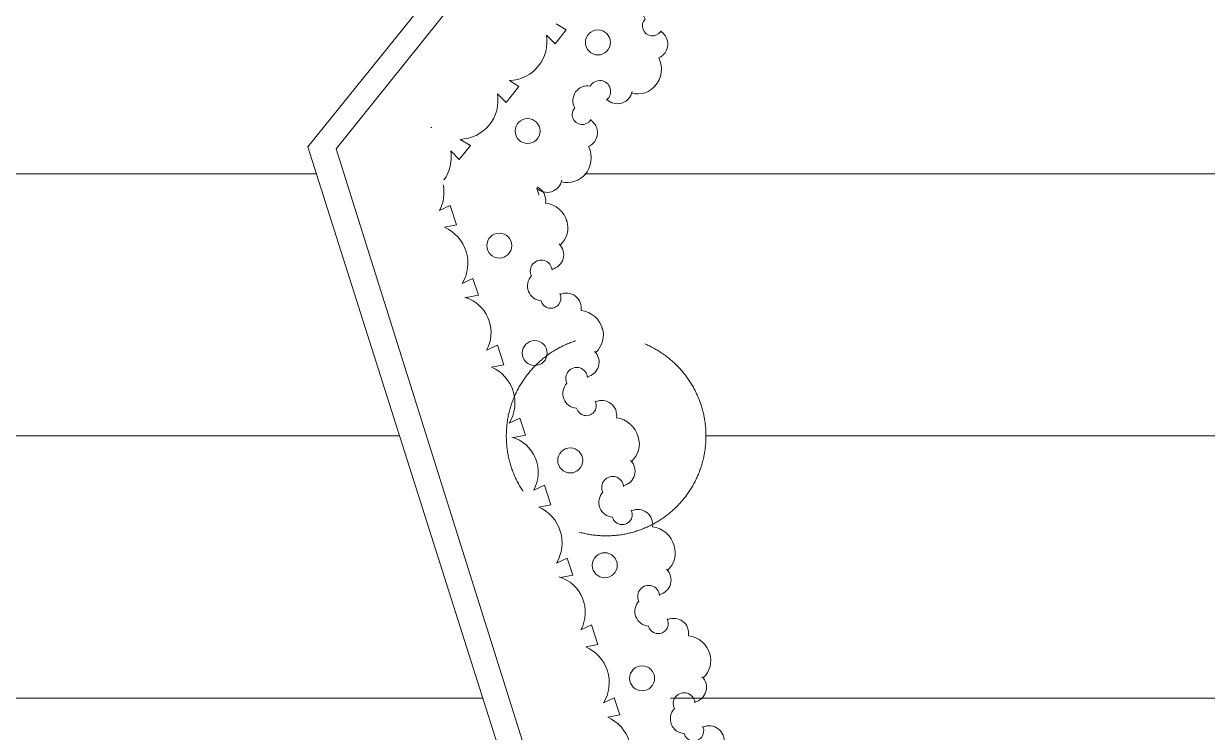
# Model space of a CAD drawing. Header units: millimetres. Extents: x 2399 to 111977, y 1313 to 59551.
# Drawn here: x 13349 to 15164, y 38151 to 39237 of the extents above; entities that cross this region are included whole.
import ezdxf

# ---------------------------------------------------------------- set-up
doc = ezdxf.new("R2010")
doc.units = ezdxf.units.MM
doc.linetypes.add('Невидимая', pattern=[391.222223, 282.222223, -109])
doc.layers.add('main line', color=7, linetype='Continuous', lineweight=13)

msp = doc.modelspace()

# ---------------------------------------------------------------- linework, layer by layer
at = {"layer": 'main line', "color": 7, "linetype": 'Continuous', "lineweight": 13}
for p, q in [((15551.7754, 41248.5074), (13784.5939, 39048.0426)), ((15538.3603, 41174.8271), (13827.993, 39045.1065)), ((14180.5322, 39227.4174), (14165.1211, 39236.9491)), ((14150.375, 39219.5539), (14163.5865, 39206.0097)), ((14163.5865, 39206.0097), (14180.5322, 39227.4174)), ((14088.4748, 39115.8923), (14108.2622, 39140.5295)), ((14108.2622, 39140.5295), (14093.6588, 39149.7558)), ((14075.2633, 39129.4365), (14088.4748, 39115.8923)), ((14016.7835, 39028.6913), (14033.7292, 39050.0991)), ((14016.7835, 39028.6913), (14033.7292, 39050.0991)), ((14033.7292, 39050.0991), (14018.3181, 39059.6307)), ((14033.7292, 39050.0991), (14018.3181, 39059.6307)), ((13784.5939, 39048.0426), (14136.965, 37937.7759)), ((13827.9449, 39045.0913), (14184.2254, 37912.9798)), ((14003.572, 39042.2355), (14016.7835, 39028.6913)), ((14003.572, 39042.2355), (14016.7835, 39028.6913)), ((13270.3271, 39006.9339), (13797.6407, 39006.9339)), ((14208.9924, 39006.9339), (16880.048, 39006.9339)), ((14136.1614, 38983.5655), (14135.8102, 38984.7638)), ((14138.7178, 38974.8423), (14135.8102, 38984.7638)), ((14002.9233, 38958.4567), (13986.493, 38950.8147)), ((14012.6413, 38928.3886), (14002.9233, 38958.4567)), ((13994.0663, 38924.7888), (14012.6413, 38928.3886)), ((14037.5474, 38846.5014), (14021.1171, 38838.8594)), ((14046.1278, 38820.5818), (14037.5474, 38846.5014)), ((14027.5528, 38816.9819), (14046.1278, 38820.5818)), ((14075.1562, 38744.0678), (14058.726, 38736.4258)), ((14084.8743, 38713.9997), (14075.1562, 38744.0678)), ((14066.2993, 38710.3999), (14084.8743, 38713.9997)), ((14109.7804, 38632.1125), (14093.3501, 38624.4705)), ((14109.7804, 38632.1125), (14118.3607, 38606.1929)), ((13270.3271, 38604.9569), (13925.2183, 38604.9569)), ((14099.7858, 38602.593), (14118.3607, 38606.1929)), ((14394.9321, 38604.9569), (16695.6333, 38604.9569)), ((14147.3892, 38529.6789), (14130.959, 38522.0369)), ((14157.1072, 38499.6108), (14147.3892, 38529.6789)), ((14138.5323, 38496.011), (14157.1072, 38499.6108)), ((14182.0133, 38417.7236), (14165.5831, 38410.0816)), ((14190.5937, 38391.804), (14182.0133, 38417.7236)), ((14172.0188, 38388.2041), (14190.5937, 38391.804)), ((14219.6222, 38315.29), (14203.1919, 38307.648)), ((14229.3402, 38285.2219), (14219.6222, 38315.29)), ((14210.7653, 38281.6221), (14229.3402, 38285.2219)), ((13270.3271, 38202.9799), (14052.7958, 38202.9799)), ((14254.2463, 38203.3347), (14237.816, 38195.6927)), ((14262.8267, 38177.4151), (14254.2463, 38203.3347)), ((14340.642, 38202.9799), (16701.764, 38202.9799)), ((14244.2517, 38173.8152), (14262.8267, 38177.4151))]:
    msp.add_line(p, q, dxfattribs=at)
at = {"layer": 'main line', "color": 7, "linetype": 'Continuous', "lineweight": 13, "flags": 128}
for points in [[(14350.0924, 39255.8228, 1.219803903), (14325.3707, 39277.2468, 0.63216014), (14301.4883, 39243.905, 1.067465283), (14325.6786, 39225.0272, -0.60309642), (14322.7748, 39184.7174)], [(14350.0924, 39255.8228, 1.219803903), (14325.3707, 39277.2468, 0.63216014), (14301.4883, 39243.905, 1.067465283), (14325.6786, 39225.0272, -0.60309642), (14322.7748, 39184.7174)], [(14350.0924, 39255.8228, 1.219803903), (14325.3707, 39277.2468, 0.63216014), (14301.4883, 39243.905, 1.067465283), (14325.6786, 39225.0272, -0.60309642), (14322.7748, 39184.7174)], [(14350.0924, 39255.8228, 1.219803903), (14325.3707, 39277.2468, 0.63216014), (14301.4883, 39243.905, 1.067465283), (14325.6786, 39225.0272, -0.60309642), (14322.7748, 39184.7174)], [(14350.0924, 39255.8228, 1.219803903), (14325.3707, 39277.2468, 0.63216014), (14301.4883, 39243.905, 1.067465283), (14325.6786, 39225.0272, -0.60309642), (14322.7748, 39184.7174)], [(14350.0924, 39255.8228, 1.219803903), (14325.3707, 39277.2468, 0.63216014), (14301.4883, 39243.905, 1.067465283), (14325.6786, 39225.0272, -0.60309642), (14322.7748, 39184.7174)], [(14326.4227, 39225.9658, -0.017938026), (14325.8861, 39224.8964)], [(14326.4227, 39225.9658, -0.017938026), (14325.8861, 39224.8964)], [(14326.4227, 39225.9658, -0.017938026), (14325.8861, 39224.8964)], [(14326.4227, 39225.9658, -0.017938026), (14325.8861, 39224.8964)], [(14326.4227, 39225.9658, -0.017938026), (14325.8861, 39224.8964)], [(14326.4227, 39225.9658, -0.017938026), (14325.8861, 39224.8964)], [(14316.7218, 39141.1158, 0.304535594), (14322.7748, 39184.7174)], [(14316.7218, 39141.1158, 0.304535594), (14322.7748, 39184.7174)], [(14316.7218, 39141.1158, 0.304535594), (14322.7748, 39184.7174)], [(14316.7218, 39141.1158, 0.304535594), (14322.7748, 39184.7174)], [(14316.7218, 39141.1158, 0.304535594), (14322.7748, 39184.7174)], [(14316.7218, 39141.1158, 0.304535594), (14322.7748, 39184.7174)], [(14242.363, 39119.9327, 1.219803903), (14217.6413, 39141.3568, 0.63216014), (14193.759, 39108.0149, 1.067465283), (14217.9493, 39089.1372, -0.60309642), (14215.0454, 39048.8274)], [(14242.363, 39119.9327, 1.219803903), (14217.6413, 39141.3568, 0.63216014), (14193.759, 39108.0149, 1.067465283), (14217.9493, 39089.1372, -0.60309642), (14215.0454, 39048.8274)], [(14242.363, 39119.9327, 1.219803903), (14217.6413, 39141.3568, 0.63216014), (14193.759, 39108.0149, 1.067465283), (14217.9493, 39089.1372, -0.60309642), (14215.0454, 39048.8274)], [(14242.363, 39119.9327, 1.219803903), (14217.6413, 39141.3568, 0.63216014), (14193.759, 39108.0149, 1.067465283), (14217.9493, 39089.1372, -0.60309642), (14215.0454, 39048.8274)], [(14242.363, 39119.9327, 1.219803903), (14217.6413, 39141.3568, 0.63216014), (14193.759, 39108.0149, 1.067465283), (14217.9493, 39089.1372, -0.60309642), (14215.0454, 39048.8274)], [(14242.363, 39119.9327, 1.219803903), (14217.6413, 39141.3568, 0.63216014), (14193.759, 39108.0149, 1.067465283), (14217.9493, 39089.1372, -0.60309642), (14215.0454, 39048.8274)], [(14281.1496, 39130.626, 0.304535594), (14318.2467, 39143.0393)], [(14281.1496, 39130.626, 0.304535594), (14318.2467, 39143.0393)], [(14281.1496, 39130.626, 0.304535594), (14318.2467, 39143.0393)], [(14281.1496, 39130.626, 0.304535594), (14318.2467, 39143.0393)], [(14281.1496, 39130.626, 0.304535594), (14318.2467, 39143.0393)], [(14281.1496, 39130.626, 0.304535594), (14318.2467, 39143.0393)], [(14243.1071, 39120.8713, 0.60309642), (14281.6914, 39132.8948)], [(14243.1071, 39120.8713, 0.60309642), (14281.6914, 39132.8948)], [(14243.1071, 39120.8713, 0.60309642), (14281.6914, 39132.8948)], [(14243.1071, 39120.8713, 0.60309642), (14281.6914, 39132.8948)], [(14243.1071, 39120.8713, 0.60309642), (14281.6914, 39132.8948)], [(14243.1071, 39120.8713, 0.60309642), (14281.6914, 39132.8948)], [(14218.6933, 39090.0757, -0.017938026), (14218.1568, 39089.0063)], [(14218.6933, 39090.0757, -0.017938026), (14218.1568, 39089.0063)], [(14218.6933, 39090.0757, -0.017938026), (14218.1568, 39089.0063)], [(14218.6933, 39090.0757, -0.017938026), (14218.1568, 39089.0063)], [(14218.6933, 39090.0757, -0.017938026), (14218.1568, 39089.0063)], [(14218.6933, 39090.0757, -0.017938026), (14218.1568, 39089.0063)], [(13974.5558, 39077.804, -0.017938026), (13973.3639, 39077.9084)], [(13974.5558, 39077.804, -0.017938026), (13973.3639, 39077.9084)], [(13974.5558, 39077.804, -0.017938026), (13973.3639, 39077.9084)], [(13974.5558, 39077.804, -0.017938026), (13973.3639, 39077.9084)], [(13974.5558, 39077.804, -0.017938026), (13973.3639, 39077.9084)], [(13974.5558, 39077.804, -0.017938026), (13973.3639, 39077.9084)], [(14208.9924, 39005.2257, 0.304535594), (14215.0454, 39048.8274)], [(14208.9924, 39005.2257, 0.304535594), (14215.0454, 39048.8274)], [(14208.9924, 39005.2257, 0.304535594), (14215.0454, 39048.8274)], [(14208.9924, 39005.2257, 0.304535594), (14215.0454, 39048.8274)], [(14208.9924, 39005.2257, 0.304535594), (14215.0454, 39048.8274)], [(14208.9924, 39005.2257, 0.304535594), (14215.0454, 39048.8274)], [(14135.3778, 38984.9813, 0.60309642), (14173.9621, 38997.0047)], [(14135.3778, 38984.9813, 0.60309642), (14173.9621, 38997.0047)], [(14135.3778, 38984.9813, 0.60309642), (14173.9621, 38997.0047)], [(14135.3778, 38984.9813, 0.60309642), (14173.9621, 38997.0047)], [(14135.3778, 38984.9813, 0.60309642), (14173.9621, 38997.0047)], [(14135.3778, 38984.9813, 0.60309642), (14173.9621, 38997.0047)], [(14135.3778, 38984.9813, 0.60309642), (14173.9621, 38997.0047)], [(14135.3778, 38984.9813, 0.60309642), (14173.9621, 38997.0047)], [(14135.3778, 38984.9813, 0.60309642), (14173.9621, 38997.0047)], [(14135.3778, 38984.9813, 0.60309642), (14173.9621, 38997.0047)], [(14135.3778, 38984.9813, 0.60309642), (14173.9621, 38997.0047)], [(14135.3778, 38984.9813, 0.60309642), (14173.9621, 38997.0047)], [(14173.4203, 38994.736, 0.304535594), (14210.5174, 39007.1493)], [(14173.4203, 38994.736, 0.304535594), (14210.5174, 39007.1493)], [(14173.4203, 38994.736, 0.304535594), (14210.5174, 39007.1493)], [(14173.4203, 38994.736, 0.304535594), (14210.5174, 39007.1493)], [(14173.4203, 38994.736, 0.304535594), (14210.5174, 39007.1493)], [(14173.4203, 38994.736, 0.304535594), (14210.5174, 39007.1493)], [(14173.4203, 38994.736, 0.304535594), (14210.5174, 39007.1493)], [(14173.4203, 38994.736, 0.304535594), (14210.5174, 39007.1493)], [(14173.4203, 38994.736, 0.304535594), (14210.5174, 39007.1493)], [(14173.4203, 38994.736, 0.304535594), (14210.5174, 39007.1493)], [(14173.4203, 38994.736, 0.304535594), (14210.5174, 39007.1493)], [(14173.4203, 38994.736, 0.304535594), (14210.5174, 39007.1493)], [(14136.0646, 38986.6327, -0.338780415), (14149.0183, 38962.0667)], [(14136.0646, 38986.6327, -0.338780415), (14149.0183, 38962.0667)], [(14136.0646, 38986.6327, -0.338780415), (14149.0183, 38962.0667)], [(14136.0646, 38986.6327, -0.338780415), (14149.0183, 38962.0667)], [(14136.0646, 38986.6327, -0.338780415), (14149.0183, 38962.0667)], [(14136.0646, 38986.6327, -0.338780415), (14149.0183, 38962.0667)], [(14182.1278, 38933.058, 0.304535594), (14149.0183, 38962.0667)], [(14182.1278, 38933.058, 0.304535594), (14149.0183, 38962.0667)], [(14182.1278, 38933.058, 0.304535594), (14149.0183, 38962.0667)], [(14182.1278, 38933.058, 0.304535594), (14149.0183, 38962.0667)], [(14182.1278, 38933.058, 0.304535594), (14149.0183, 38962.0667)], [(14182.1278, 38933.058, 0.304535594), (14149.0183, 38962.0667)], [(14171.3533, 38897.5711, 0.304535594), (14181.3581, 38935.389)], [(14171.3533, 38897.5711, 0.304535594), (14181.3581, 38935.389)], [(14171.3533, 38897.5711, 0.304535594), (14181.3581, 38935.389)], [(14171.3533, 38897.5711, 0.304535594), (14181.3581, 38935.389)], [(14171.3533, 38897.5711, 0.304535594), (14181.3581, 38935.389)], [(14171.3533, 38897.5711, 0.304535594), (14181.3581, 38935.389)], [(14158.6075, 38860.4237, 0.60309642), (14169.7551, 38899.2701)], [(14158.6075, 38860.4237, 0.60309642), (14169.7551, 38899.2701)], [(14158.6075, 38860.4237, 0.60309642), (14169.7551, 38899.2701)], [(14158.6075, 38860.4237, 0.60309642), (14169.7551, 38899.2701)], [(14158.6075, 38860.4237, 0.60309642), (14169.7551, 38899.2701)], [(14158.6075, 38860.4237, 0.60309642), (14169.7551, 38899.2701)], [(14158.983, 38859.2864, 1.219803903), (14127.5009, 38850.3967, 0.63216014), (14142.2433, 38812.1253, 1.067465283), (14171.3058, 38821.9695, -0.60309642), (14203.3944, 38797.4005)], [(14158.983, 38859.2864, 1.219803903), (14127.5009, 38850.3967, 0.63216014), (14142.2433, 38812.1253, 1.067465283), (14171.3058, 38821.9695, -0.60309642), (14203.3944, 38797.4005)], [(14158.983, 38859.2864, 1.219803903), (14127.5009, 38850.3967, 0.63216014), (14142.2433, 38812.1253, 1.067465283), (14171.3058, 38821.9695, -0.60309642), (14203.3944, 38797.4005)], [(14158.983, 38859.2864, 1.219803903), (14127.5009, 38850.3967, 0.63216014), (14142.2433, 38812.1253, 1.067465283), (14171.3058, 38821.9695, -0.60309642), (14203.3944, 38797.4005)], [(14158.983, 38859.2864, 1.219803903), (14127.5009, 38850.3967, 0.63216014), (14142.2433, 38812.1253, 1.067465283), (14171.3058, 38821.9695, -0.60309642), (14203.3944, 38797.4005)], [(14158.983, 38859.2864, 1.219803903), (14127.5009, 38850.3967, 0.63216014), (14142.2433, 38812.1253, 1.067465283), (14171.3058, 38821.9695, -0.60309642), (14203.3944, 38797.4005)], [(14170.9303, 38823.1068, -0.017938026), (14171.5291, 38822.071)], [(14170.9303, 38823.1068, -0.017938026), (14171.5291, 38822.071)], [(14170.9303, 38823.1068, -0.017938026), (14171.5291, 38822.071)], [(14170.9303, 38823.1068, -0.017938026), (14171.5291, 38822.071)], [(14170.9303, 38823.1068, -0.017938026), (14171.5291, 38822.071)], [(14170.9303, 38823.1068, -0.017938026), (14171.5291, 38822.071)], [(14236.5039, 38768.3919, 0.304535594), (14203.3944, 38797.4005)], [(14236.5039, 38768.3919, 0.304535594), (14203.3944, 38797.4005)], [(14236.5039, 38768.3919, 0.304535594), (14203.3944, 38797.4005)], [(14236.5039, 38768.3919, 0.304535594), (14203.3944, 38797.4005)], [(14236.5039, 38768.3919, 0.304535594), (14203.3944, 38797.4005)], [(14236.5039, 38768.3919, 0.304535594), (14203.3944, 38797.4005)], [(14225.7294, 38732.905, 0.304535594), (14235.7342, 38770.7228)], [(14225.7294, 38732.905, 0.304535594), (14235.7342, 38770.7228)], [(14225.7294, 38732.905, 0.304535594), (14235.7342, 38770.7228)], [(14225.7294, 38732.905, 0.304535594), (14235.7342, 38770.7228)], [(14225.7294, 38732.905, 0.304535594), (14235.7342, 38770.7228)], [(14225.7294, 38732.905, 0.304535594), (14235.7342, 38770.7228)], [(14212.9836, 38695.7575, 0.60309642), (14224.1311, 38734.6039)], [(14212.9836, 38695.7575, 0.60309642), (14224.1311, 38734.6039)], [(14212.9836, 38695.7575, 0.60309642), (14224.1311, 38734.6039)], [(14212.9836, 38695.7575, 0.60309642), (14224.1311, 38734.6039)], [(14212.9836, 38695.7575, 0.60309642), (14224.1311, 38734.6039)], [(14212.9836, 38695.7575, 0.60309642), (14224.1311, 38734.6039)], [(14213.3591, 38694.6202, 1.219803903), (14181.877, 38685.7306, 0.63216014), (14196.6194, 38647.4591, 1.067465283), (14225.6819, 38657.3033, -0.60309642), (14257.7705, 38632.7344)], [(14213.3591, 38694.6202, 1.219803903), (14181.877, 38685.7306, 0.63216014), (14196.6194, 38647.4591, 1.067465283), (14225.6819, 38657.3033, -0.60309642), (14257.7705, 38632.7344)], [(14213.3591, 38694.6202, 1.219803903), (14181.877, 38685.7306, 0.63216014), (14196.6194, 38647.4591, 1.067465283), (14225.6819, 38657.3033, -0.60309642), (14257.7705, 38632.7344)], [(14213.3591, 38694.6202, 1.219803903), (14181.877, 38685.7306, 0.63216014), (14196.6194, 38647.4591, 1.067465283), (14225.6819, 38657.3033, -0.60309642), (14257.7705, 38632.7344)], [(14213.3591, 38694.6202, 1.219803903), (14181.877, 38685.7306, 0.63216014), (14196.6194, 38647.4591, 1.067465283), (14225.6819, 38657.3033, -0.60309642), (14257.7705, 38632.7344)], [(14213.3591, 38694.6202, 1.219803903), (14181.877, 38685.7306, 0.63216014), (14196.6194, 38647.4591, 1.067465283), (14225.6819, 38657.3033, -0.60309642), (14257.7705, 38632.7344)], [(14225.3063, 38658.4406, -0.017938026), (14225.9052, 38657.4048)], [(14225.3063, 38658.4406, -0.017938026), (14225.9052, 38657.4048)], [(14225.3063, 38658.4406, -0.017938026), (14225.9052, 38657.4048)], [(14225.3063, 38658.4406, -0.017938026), (14225.9052, 38657.4048)], [(14225.3063, 38658.4406, -0.017938026), (14225.9052, 38657.4048)], [(14225.3063, 38658.4406, -0.017938026), (14225.9052, 38657.4048)], [(14290.88, 38603.7257, 0.304535594), (14257.7705, 38632.7344)], [(14290.88, 38603.7257, 0.304535594), (14257.7705, 38632.7344)], [(14290.88, 38603.7257, 0.304535594), (14257.7705, 38632.7344)], [(14290.88, 38603.7257, 0.304535594), (14257.7705, 38632.7344)], [(14290.88, 38603.7257, 0.304535594), (14257.7705, 38632.7344)], [(14290.88, 38603.7257, 0.304535594), (14257.7705, 38632.7344)], [(14280.8752, 38565.9078, 0.304535594), (14290.88, 38603.7257)], [(14280.8752, 38565.9078, 0.304535594), (14290.88, 38603.7257)], [(14280.8752, 38565.9078, 0.304535594), (14290.88, 38603.7257)], [(14280.8752, 38565.9078, 0.304535594), (14290.88, 38603.7257)], [(14280.8752, 38565.9078, 0.304535594), (14290.88, 38603.7257)], [(14280.8752, 38565.9078, 0.304535594), (14290.88, 38603.7257)], [(14268.1294, 38528.7604, 0.60309642), (14279.2769, 38567.6068)], [(14268.1294, 38528.7604, 0.60309642), (14279.2769, 38567.6068)], [(14268.1294, 38528.7604, 0.60309642), (14279.2769, 38567.6068)], [(14268.1294, 38528.7604, 0.60309642), (14279.2769, 38567.6068)], [(14268.1294, 38528.7604, 0.60309642), (14279.2769, 38567.6068)], [(14268.1294, 38528.7604, 0.60309642), (14279.2769, 38567.6068)], [(14268.5049, 38527.6231, 1.219803903), (14237.0228, 38518.7334, 0.63216014), (14251.7652, 38480.462, 1.067465283), (14280.8277, 38490.3062, -0.60309642), (14312.9163, 38465.7373)], [(14268.5049, 38527.6231, 1.219803903), (14237.0228, 38518.7334, 0.63216014), (14251.7652, 38480.462, 1.067465283), (14280.8277, 38490.3062, -0.60309642), (14312.9163, 38465.7373)], [(14268.5049, 38527.6231, 1.219803903), (14237.0228, 38518.7334, 0.63216014), (14251.7652, 38480.462, 1.067465283), (14280.8277, 38490.3062, -0.60309642), (14312.9163, 38465.7373)], [(14268.5049, 38527.6231, 1.219803903), (14237.0228, 38518.7334, 0.63216014), (14251.7652, 38480.462, 1.067465283), (14280.8277, 38490.3062, -0.60309642), (14312.9163, 38465.7373)], [(14268.5049, 38527.6231, 1.219803903), (14237.0228, 38518.7334, 0.63216014), (14251.7652, 38480.462, 1.067465283), (14280.8277, 38490.3062, -0.60309642), (14312.9163, 38465.7373)], [(14268.5049, 38527.6231, 1.219803903), (14237.0228, 38518.7334, 0.63216014), (14251.7652, 38480.462, 1.067465283), (14280.8277, 38490.3062, -0.60309642), (14312.9163, 38465.7373)], [(14280.4522, 38491.4435, -0.017938026), (14281.051, 38490.4077)], [(14280.4522, 38491.4435, -0.017938026), (14281.051, 38490.4077)], [(14280.4522, 38491.4435, -0.017938026), (14281.051, 38490.4077)], [(14280.4522, 38491.4435, -0.017938026), (14281.051, 38490.4077)], [(14280.4522, 38491.4435, -0.017938026), (14281.051, 38490.4077)], [(14280.4522, 38491.4435, -0.017938026), (14281.051, 38490.4077)], [(14346.0258, 38436.7286, 0.304535594), (14312.9163, 38465.7373)], [(14346.0258, 38436.7286, 0.304535594), (14312.9163, 38465.7373)], [(14346.0258, 38436.7286, 0.304535594), (14312.9163, 38465.7373)], [(14346.0258, 38436.7286, 0.304535594), (14312.9163, 38465.7373)], [(14346.0258, 38436.7286, 0.304535594), (14312.9163, 38465.7373)], [(14346.0258, 38436.7286, 0.304535594), (14312.9163, 38465.7373)], [(14336.021, 38398.9107, 0.304535594), (14346.0258, 38436.7286)], [(14336.021, 38398.9107, 0.304535594), (14346.0258, 38436.7286)], [(14336.021, 38398.9107, 0.304535594), (14346.0258, 38436.7286)], [(14336.021, 38398.9107, 0.304535594), (14346.0258, 38436.7286)], [(14336.021, 38398.9107, 0.304535594), (14346.0258, 38436.7286)], [(14336.021, 38398.9107, 0.304535594), (14346.0258, 38436.7286)], [(14323.2752, 38361.7633, 0.60309642), (14334.4227, 38400.6097)], [(14323.2752, 38361.7633, 0.60309642), (14334.4227, 38400.6097)], [(14323.2752, 38361.7633, 0.60309642), (14334.4227, 38400.6097)], [(14323.2752, 38361.7633, 0.60309642), (14334.4227, 38400.6097)], [(14323.2752, 38361.7633, 0.60309642), (14334.4227, 38400.6097)], [(14323.2752, 38361.7633, 0.60309642), (14334.4227, 38400.6097)], [(14323.6507, 38360.626, 1.219803903), (14292.1686, 38351.7363, 0.63216014), (14306.911, 38313.4649, 1.067465283), (14335.9735, 38323.3091, -0.60309642), (14368.0621, 38298.7401)], [(14323.6507, 38360.626, 1.219803903), (14292.1686, 38351.7363, 0.63216014), (14306.911, 38313.4649, 1.067465283), (14335.9735, 38323.3091, -0.60309642), (14368.0621, 38298.7401)], [(14323.6507, 38360.626, 1.219803903), (14292.1686, 38351.7363, 0.63216014), (14306.911, 38313.4649, 1.067465283), (14335.9735, 38323.3091, -0.60309642), (14368.0621, 38298.7401)], [(14323.6507, 38360.626, 1.219803903), (14292.1686, 38351.7363, 0.63216014), (14306.911, 38313.4649, 1.067465283), (14335.9735, 38323.3091, -0.60309642), (14368.0621, 38298.7401)], [(14323.6507, 38360.626, 1.219803903), (14292.1686, 38351.7363, 0.63216014), (14306.911, 38313.4649, 1.067465283), (14335.9735, 38323.3091, -0.60309642), (14368.0621, 38298.7401)], [(14323.6507, 38360.626, 1.219803903), (14292.1686, 38351.7363, 0.63216014), (14306.911, 38313.4649, 1.067465283), (14335.9735, 38323.3091, -0.60309642), (14368.0621, 38298.7401)], [(14335.598, 38324.4464, -0.017938026), (14336.1968, 38323.4106)], [(14335.598, 38324.4464, -0.017938026), (14336.1968, 38323.4106)], [(14335.598, 38324.4464, -0.017938026), (14336.1968, 38323.4106)], [(14335.598, 38324.4464, -0.017938026), (14336.1968, 38323.4106)], [(14335.598, 38324.4464, -0.017938026), (14336.1968, 38323.4106)], [(14335.598, 38324.4464, -0.017938026), (14336.1968, 38323.4106)], [(14401.1716, 38269.7315, 0.304535594), (14368.0621, 38298.7401)], [(14401.1716, 38269.7315, 0.304535594), (14368.0621, 38298.7401)], [(14401.1716, 38269.7315, 0.304535594), (14368.0621, 38298.7401)], [(14401.1716, 38269.7315, 0.304535594), (14368.0621, 38298.7401)], [(14401.1716, 38269.7315, 0.304535594), (14368.0621, 38298.7401)], [(14401.1716, 38269.7315, 0.304535594), (14368.0621, 38298.7401)], [(14390.3971, 38234.2446, 0.304535594), (14400.4019, 38272.0624)], [(14390.3971, 38234.2446, 0.304535594), (14400.4019, 38272.0624)], [(14390.3971, 38234.2446, 0.304535594), (14400.4019, 38272.0624)], [(14390.3971, 38234.2446, 0.304535594), (14400.4019, 38272.0624)], [(14390.3971, 38234.2446, 0.304535594), (14400.4019, 38272.0624)], [(14390.3971, 38234.2446, 0.304535594), (14400.4019, 38272.0624)], [(14377.6513, 38197.0971, 0.60309642), (14388.7988, 38235.9435)], [(14377.6513, 38197.0971, 0.60309642), (14388.7988, 38235.9435)], [(14377.6513, 38197.0971, 0.60309642), (14388.7988, 38235.9435)], [(14377.6513, 38197.0971, 0.60309642), (14388.7988, 38235.9435)], [(14377.6513, 38197.0971, 0.60309642), (14388.7988, 38235.9435)], [(14377.6513, 38197.0971, 0.60309642), (14388.7988, 38235.9435)], [(14378.0268, 38195.9598, 1.219803903), (14346.5447, 38187.0702, 0.63216014), (14361.2871, 38148.7987, 1.067465283), (14390.3496, 38158.6429, -0.60309642), (14422.4382, 38134.074)], [(14378.0268, 38195.9598, 1.219803903), (14346.5447, 38187.0702, 0.63216014), (14361.2871, 38148.7987, 1.067465283), (14390.3496, 38158.6429, -0.60309642), (14422.4382, 38134.074)], [(14378.0268, 38195.9598, 1.219803903), (14346.5447, 38187.0702, 0.63216014), (14361.2871, 38148.7987, 1.067465283), (14390.3496, 38158.6429, -0.60309642), (14422.4382, 38134.074)], [(14378.0268, 38195.9598, 1.219803903), (14346.5447, 38187.0702, 0.63216014), (14361.2871, 38148.7987, 1.067465283), (14390.3496, 38158.6429, -0.60309642), (14422.4382, 38134.074)], [(14378.0268, 38195.9598, 1.219803903), (14346.5447, 38187.0702, 0.63216014), (14361.2871, 38148.7987, 1.067465283), (14390.3496, 38158.6429, -0.60309642), (14422.4382, 38134.074)], [(14378.0268, 38195.9598, 1.219803903), (14346.5447, 38187.0702, 0.63216014), (14361.2871, 38148.7987, 1.067465283), (14390.3496, 38158.6429, -0.60309642), (14422.4382, 38134.074)], [(14389.974, 38159.7802, -0.017938026), (14390.5729, 38158.7444)], [(14389.974, 38159.7802, -0.017938026), (14390.5729, 38158.7444)], [(14389.974, 38159.7802, -0.017938026), (14390.5729, 38158.7444)], [(14389.974, 38159.7802, -0.017938026), (14390.5729, 38158.7444)], [(14389.974, 38159.7802, -0.017938026), (14390.5729, 38158.7444)], [(14389.974, 38159.7802, -0.017938026), (14390.5729, 38158.7444)]]:
    msp.add_lwpolyline(points, format="xyb", dxfattribs=at)
at = {"layer": 'main line', "color": 7, "linetype": 'Continuous', "lineweight": 13}
for centre in [(14229.226, 39208.1736), (14229.226, 39208.1736), (14229.226, 39208.1736), (14229.226, 39208.1736), (14229.226, 39208.1736), (14229.226, 39208.1736), (14121.4967, 39072.2836), (14121.4967, 39072.2836), (14121.4967, 39072.2836), (14121.4967, 39072.2836), (14121.4967, 39072.2836), (14121.4967, 39072.2836), (14078.0309, 38896.7801), (14078.0309, 38896.7801), (14078.0309, 38896.7801), (14078.0309, 38896.7801), (14078.0309, 38896.7801), (14078.0309, 38896.7801), (14132.407, 38732.114), (14132.407, 38732.114), (14132.407, 38732.114), (14132.407, 38732.114), (14132.407, 38732.114), (14132.407, 38732.114), (14186.783, 38567.4478), (14186.783, 38567.4478), (14186.783, 38567.4478), (14186.783, 38567.4478), (14186.783, 38567.4478), (14186.783, 38567.4478), (14239.8189, 38406.8401), (14239.8189, 38406.8401), (14239.8189, 38406.8401), (14239.8189, 38406.8401), (14239.8189, 38406.8401), (14239.8189, 38406.8401), (14297.0747, 38233.4536), (14297.0747, 38233.4536), (14297.0747, 38233.4536), (14297.0747, 38233.4536), (14297.0747, 38233.4536), (14297.0747, 38233.4536)]:
    msp.add_circle(centre, 19.1338, dxfattribs=at)
at = {"layer": 'main line', "color": 7, "linetype": 'Невидимая', "lineweight": 13}
msp.add_circle((14241.8863, 38604.9569), 153.0457, dxfattribs=at)
at = {"layer": 'main line', "color": 7, "linetype": 'Continuous', "lineweight": 13}
for centre, radius, start, end in [((14091.5144, 39209.4405), 59.7232, 272.0577064, 9.7492954), ((14016.4027, 39119.3232), 59.7232, 271.8379043, 9.7492954), ((14016.4027, 39119.3232), 59.7232, 271.8379043, 9.7492954), ((13944.7114, 39032.1221), 59.7232, 324.4034062, 9.7492954), ((13936.6983, 38977.8551), 56.663, 331.4964102, 12.0716139), ((13970.1847, 38870.0482), 59.7232, 328.5184426, 66.4298337), ((14008.9312, 38763.4662), 56.663, 64.9494436, 73.4084089), ((14008.9312, 38763.4662), 56.663, 331.4964102, 64.9494436), ((14042.4177, 38655.6593), 59.7232, 328.5184426, 66.4298337), ((14081.1642, 38549.0773), 56.663, 331.4964102, 73.4084089), ((14081.1642, 38549.0773), 56.663, 331.4964102, 73.4084089), ((14114.6507, 38441.2704), 59.7232, 328.5184426, 66.4298337), ((14153.3972, 38334.6884), 56.663, 331.4964102, 73.4084089), ((14186.8836, 38226.8815), 59.7232, 328.5184426, 66.4298337), ((14220.3701, 38119.0747), 59.7232, 328.7382447, 66.4298337)]:
    msp.add_arc(centre, radius, start, end, dxfattribs=at)

doc.saveas('drawing.dxf')
